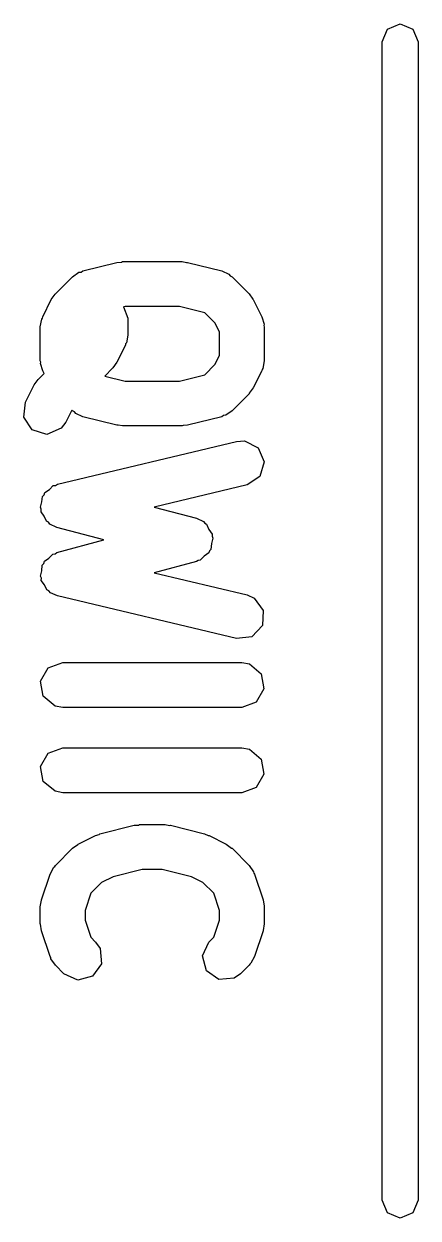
# Model space of a CAD drawing. Extents: x 83.3 to 116.6, y -116.7 to -83.3.
# Drawn here: x 83.294 to 84.615, y -95 to -91 of the extents above; entities that cross this region are included whole.
import ezdxf

# ---------------------------------------------------------------- set-up
doc = ezdxf.new("R2010")
doc.units = 0
doc.layers.add('BLACK', color=7, linetype='CONTINUOUS')

msp = doc.modelspace()

# ---------------------------------------------------------------- linework, layer by layer
at = {"layer": 'BLACK', "linetype": 'CONTINUOUS'}
for p, q in [((84.5126, -91.0176), (84.555, -91)), ((84.555, -91), (84.5974, -91.0176)), ((84.495, -91.06), (84.5126, -91.0176)), ((84.5974, -91.0176), (84.615, -91.06)), ((84.495, -94.94), (84.495, -91.06)), ((84.615, -91.06), (84.615, -94.94)), ((83.492, -91.8272), (83.6063, -91.7987)), ((83.6063, -91.7987), (83.6212, -91.7976)), ((83.6212, -91.7976), (83.6245, -91.7964)), ((83.6245, -91.7964), (83.8245, -91.7964)), ((83.8245, -91.7964), (83.8392, -91.799)), ((83.8392, -91.799), (83.8427, -91.7987)), ((83.8427, -91.7987), (83.957, -91.8272)), ((83.4572, -91.847), (83.4785, -91.832)), ((83.4785, -91.832), (83.4859, -91.8314)), ((83.4859, -91.8314), (83.492, -91.8272)), ((83.957, -91.8272), (83.9808, -91.8378)), ((83.9808, -91.8378), (83.9851, -91.8438)), ((83.4, -91.9041), (83.4572, -91.847)), ((83.9851, -91.8438), (83.9918, -91.847)), ((83.9918, -91.847), (84.049, -91.9041)), ((83.386, -91.9236), (83.3993, -91.9056)), ((83.3993, -91.9056), (83.4, -91.9041)), ((84.049, -91.9041), (84.0618, -91.9225)), ((83.3574, -91.9807), (83.386, -91.9236)), ((83.6337, -91.9464), (83.6285, -91.9477)), ((83.6285, -91.9477), (83.6424, -91.9857)), ((83.8153, -91.9464), (83.6337, -91.9464)), ((83.9004, -91.9677), (83.8153, -91.9464)), ((84.0618, -91.9225), (84.063, -91.9236)), ((84.063, -91.9236), (84.0916, -91.9807)), ((83.3495, -92.0143), (83.354, -91.9886)), ((83.354, -91.9886), (83.3569, -91.9852)), ((83.3569, -91.9852), (83.3574, -91.9807)), ((83.6424, -91.9857), (83.6424, -92.0429)), ((83.9343, -92.0016), (83.9004, -91.9677)), ((84.0916, -91.9807), (84.099, -92.0057)), ((83.3495, -92.1286), (83.3495, -92.0143)), ((83.9495, -92.032), (83.9343, -92.0016)), ((83.9495, -92.1109), (83.9495, -92.032)), ((84.099, -92.0057), (84.098, -92.0101)), ((84.098, -92.0101), (84.0995, -92.0143)), ((84.0995, -92.0143), (84.0995, -92.1286)), ((83.6344, -92.0764), (83.6059, -92.1335)), ((83.6349, -92.0719), (83.6344, -92.0764)), ((83.6378, -92.0685), (83.6349, -92.0719)), ((83.6424, -92.0429), (83.6378, -92.0685)), ((83.9343, -92.1413), (83.9495, -92.1109)), ((83.351, -92.1328), (83.3495, -92.1286)), ((83.35, -92.1371), (83.351, -92.1328)), ((83.3574, -92.1621), (83.35, -92.1371)), ((83.5918, -92.153), (83.5655, -92.1794)), ((83.5925, -92.1516), (83.5918, -92.153)), ((83.6059, -92.1335), (83.5925, -92.1516)), ((83.9004, -92.1751), (83.9343, -92.1413)), ((84.0921, -92.1577), (84.0916, -92.1621)), ((84.095, -92.1542), (84.0921, -92.1577)), ((84.0995, -92.1286), (84.095, -92.1542)), ((83.3288, -92.2093), (83.3422, -92.1913)), ((83.3422, -92.1913), (83.3429, -92.1898)), ((83.3429, -92.1898), (83.3618, -92.1709)), ((83.3618, -92.1709), (83.3574, -92.1621)), ((83.5655, -92.1794), (83.6337, -92.1964)), ((83.6337, -92.1964), (83.8153, -92.1964)), ((83.8153, -92.1964), (83.9004, -92.1751)), ((84.0916, -92.1621), (84.063, -92.2193)), ((83.3003, -92.2665), (83.3288, -92.2093)), ((84.049, -92.2387), (83.9918, -92.2959)), ((84.0496, -92.2373), (84.049, -92.2387)), ((84.063, -92.2193), (84.0496, -92.2373)), ((83.2944, -92.3174), (83.3003, -92.2665)), ((83.3227, -92.3602), (83.2944, -92.3174)), ((83.4546, -92.2933), (83.4344, -92.3335)), ((83.4572, -92.2959), (83.4546, -92.2933)), ((83.4639, -92.299), (83.4572, -92.2959)), ((83.4682, -92.305), (83.4639, -92.299)), ((83.492, -92.3156), (83.4682, -92.305)), ((83.6063, -92.3442), (83.492, -92.3156)), ((83.957, -92.3156), (83.8427, -92.3442)), ((83.9631, -92.3115), (83.957, -92.3156)), ((83.9705, -92.3108), (83.9631, -92.3115)), ((83.9918, -92.2959), (83.9705, -92.3108)), ((83.4189, -92.3545), (83.3718, -92.3749)), ((83.4344, -92.3335), (83.4189, -92.3545)), ((83.6098, -92.3438), (83.6063, -92.3442)), ((83.6245, -92.3464), (83.6098, -92.3438)), ((83.8245, -92.3464), (83.6245, -92.3464)), ((83.8278, -92.3452), (83.8245, -92.3464)), ((83.8427, -92.3442), (83.8278, -92.3452)), ((83.3718, -92.3749), (83.3227, -92.3602)), ((83.4071, -92.5413), (84.0071, -92.3985)), ((84.0071, -92.3985), (84.0331, -92.3969)), ((84.0331, -92.3969), (84.079, -92.4199)), ((84.079, -92.4199), (84.0994, -92.467)), ((84.0994, -92.467), (84.0847, -92.5162)), ((84.0847, -92.5162), (84.0419, -92.5444)), ((83.3643, -92.5696), (83.3797, -92.5594)), ((83.3797, -92.5594), (83.3927, -92.5463)), ((83.3927, -92.5463), (83.4006, -92.5457)), ((83.4006, -92.5457), (83.4071, -92.5413)), ((84.0419, -92.5444), (83.731, -92.6184)), ((83.3549, -92.601), (83.3565, -92.5827)), ((83.3565, -92.5827), (83.362, -92.5771)), ((83.362, -92.5771), (83.3643, -92.5696)), ((83.3496, -92.6187), (83.3549, -92.601)), ((83.3527, -92.6259), (83.3496, -92.6187)), ((83.3521, -92.6338), (83.3527, -92.6259)), ((83.3627, -92.6489), (83.3521, -92.6338)), ((83.731, -92.6184), (83.8724, -92.6561)), ((83.37, -92.6658), (83.3627, -92.6489)), ((83.377, -92.6693), (83.37, -92.6658)), ((83.3815, -92.6758), (83.377, -92.6693)), ((83.4052, -92.6868), (83.3815, -92.6758)), ((83.8724, -92.6561), (83.896, -92.6671)), ((83.896, -92.6671), (83.9, -92.6727)), ((83.9, -92.6727), (83.9062, -92.6756)), ((83.9062, -92.6756), (83.9143, -92.6932)), ((83.562, -92.7286), (83.4052, -92.6868)), ((83.9143, -92.6932), (83.9255, -92.7091)), ((83.9255, -92.7091), (83.9249, -92.7159)), ((83.9249, -92.7159), (83.9278, -92.7221)), ((83.4052, -92.7704), (83.562, -92.7286)), ((83.9227, -92.7409), (83.9211, -92.7602)), ((83.9278, -92.7221), (83.9227, -92.7409)), ((83.3611, -92.8074), (83.3631, -92.7998)), ((83.3631, -92.7998), (83.3782, -92.7892)), ((83.3782, -92.7892), (83.3909, -92.7758)), ((83.3909, -92.7758), (83.3987, -92.7749)), ((83.3987, -92.7749), (83.4052, -92.7704)), ((83.878, -92.7971), (83.8724, -92.801)), ((83.8848, -92.7965), (83.878, -92.7971)), ((83.8985, -92.7828), (83.8848, -92.7965)), ((83.9145, -92.7717), (83.8985, -92.7828)), ((83.9162, -92.765), (83.9145, -92.7717)), ((83.9211, -92.7602), (83.9162, -92.765)), ((83.3498, -92.8493), (83.3546, -92.8315)), ((83.3546, -92.8315), (83.3557, -92.8131)), ((83.3557, -92.8131), (83.3611, -92.8074)), ((83.8724, -92.801), (83.731, -92.8387)), ((83.731, -92.8387), (84.0419, -92.9128)), ((83.3531, -92.8564), (83.3498, -92.8493)), ((83.3526, -92.8643), (83.3531, -92.8564)), ((83.3636, -92.8791), (83.3526, -92.8643)), ((83.3714, -92.8958), (83.3636, -92.8791)), ((83.3785, -92.8992), (83.3714, -92.8958)), ((83.3832, -92.9055), (83.3785, -92.8992)), ((83.4071, -92.9158), (83.3832, -92.9055)), ((84.0071, -93.0587), (83.4071, -92.9158)), ((84.0419, -92.9128), (84.0658, -92.9231)), ((84.0658, -92.9231), (84.0964, -92.9643)), ((84.0964, -92.9643), (84.0933, -93.0155)), ((84.0933, -93.0155), (84.0581, -93.0528)), ((84.0581, -93.0528), (84.0071, -93.0587)), ((83.3506, -93.2013), (83.3763, -93.1568)), ((83.3763, -93.1568), (83.4245, -93.1393)), ((83.4245, -93.1393), (84.0245, -93.1393)), ((84.0245, -93.1393), (84.0501, -93.1438)), ((84.0501, -93.1438), (84.0894, -93.1768)), ((84.0894, -93.1768), (84.0984, -93.2273)), ((83.3595, -93.2518), (83.3506, -93.2013)), ((84.0984, -93.2273), (84.0727, -93.2717)), ((83.3988, -93.2848), (83.3595, -93.2518)), ((84.0727, -93.2717), (84.0245, -93.2893)), ((83.4245, -93.2893), (83.3988, -93.2848)), ((84.0245, -93.2893), (83.4245, -93.2893)), ((83.3763, -93.4425), (83.4245, -93.425)), ((83.4245, -93.425), (84.0245, -93.425)), ((84.0245, -93.425), (84.0501, -93.4295)), ((84.0501, -93.4295), (84.0894, -93.4625)), ((83.3506, -93.487), (83.3763, -93.4425)), ((84.0894, -93.4625), (84.0984, -93.513)), ((83.3595, -93.5375), (83.3506, -93.487)), ((84.0984, -93.513), (84.0727, -93.5575)), ((83.3988, -93.5705), (83.3595, -93.5375)), ((84.0727, -93.5575), (84.0245, -93.575)), ((83.4245, -93.575), (83.3988, -93.5705)), ((84.0245, -93.575), (83.4245, -93.575)), ((83.4767, -93.7472), (83.5338, -93.7186)), ((83.5338, -93.7186), (83.5462, -93.7149)), ((83.5462, -93.7149), (83.5492, -93.713)), ((83.5492, -93.713), (83.6634, -93.6844)), ((83.6634, -93.6844), (83.6784, -93.6833)), ((83.6784, -93.6833), (83.6816, -93.6821)), ((83.6816, -93.6821), (83.7674, -93.6821)), ((83.7674, -93.6821), (83.7821, -93.6847)), ((83.7821, -93.6847), (83.7855, -93.6844)), ((83.7855, -93.6844), (83.8998, -93.713)), ((83.8998, -93.713), (83.9116, -93.7182)), ((83.9116, -93.7182), (83.9152, -93.7186)), ((83.9152, -93.7186), (83.9723, -93.7472)), ((83.4572, -93.7613), (83.4755, -93.7484)), ((83.4755, -93.7484), (83.4767, -93.7472)), ((83.9723, -93.7472), (83.9903, -93.7606)), ((83.4, -93.8184), (83.4572, -93.7613)), ((83.9903, -93.7606), (83.9918, -93.7613)), ((83.9918, -93.7613), (84.049, -93.8184)), ((83.3819, -93.8477), (83.3943, -93.8248)), ((83.3943, -93.8248), (83.3981, -93.8225)), ((83.3981, -93.8225), (83.4, -93.8184)), ((83.6909, -93.8321), (83.5935, -93.8565)), ((83.7581, -93.8321), (83.6909, -93.8321)), ((83.8555, -93.8565), (83.7581, -93.8321)), ((84.049, -93.8184), (84.0639, -93.8397)), ((84.0639, -93.8397), (84.0643, -93.8442)), ((83.3533, -93.9334), (83.3819, -93.8477)), ((83.5546, -93.8759), (83.5186, -93.9119)), ((83.5935, -93.8565), (83.5546, -93.8759)), ((83.8944, -93.8759), (83.8555, -93.8565)), ((83.9304, -93.9119), (83.8944, -93.8759)), ((84.0643, -93.8442), (84.0671, -93.8477)), ((84.0671, -93.8477), (84.0956, -93.9334)), ((83.5186, -93.9119), (83.4995, -93.9693)), ((83.9495, -93.9693), (83.9304, -93.9119)), ((83.3495, -93.9571), (83.3534, -93.9351)), ((83.3495, -94.0143), (83.3495, -93.9571)), ((83.3534, -93.9351), (83.3533, -93.9334)), ((84.0956, -93.9334), (84.0989, -93.9556)), ((84.0989, -93.9556), (84.0995, -93.9571)), ((84.0995, -93.9571), (84.0995, -94.0143)), ((83.4995, -93.9693), (83.4995, -94.0021)), ((83.9495, -94.0021), (83.9495, -93.9693)), ((83.3501, -94.0158), (83.3495, -94.0143)), ((83.3533, -94.038), (83.3501, -94.0158)), ((83.3819, -94.1237), (83.3533, -94.038)), ((83.4995, -94.0021), (83.5186, -94.0595)), ((83.9304, -94.0595), (83.9495, -94.0021)), ((84.0956, -94.038), (84.0671, -94.1237)), ((84.0995, -94.0143), (84.0956, -94.0364)), ((84.0956, -94.0364), (84.0956, -94.038)), ((83.5186, -94.0595), (83.5347, -94.0755)), ((83.5347, -94.0755), (83.5496, -94.0969)), ((83.8926, -94.122), (83.9143, -94.0755)), ((83.9143, -94.0755), (83.9304, -94.0595)), ((83.5496, -94.0969), (83.5541, -94.148)), ((83.3847, -94.1272), (83.3819, -94.1237)), ((83.3851, -94.1317), (83.3847, -94.1272)), ((83.4, -94.153), (83.3851, -94.1317)), ((83.4286, -94.1816), (83.4, -94.153)), ((83.5541, -94.148), (83.5247, -94.19)), ((83.9059, -94.1716), (83.8926, -94.122)), ((84.049, -94.153), (84.0204, -94.1816)), ((84.0508, -94.149), (84.049, -94.153)), ((84.0547, -94.1466), (84.0508, -94.149)), ((84.0671, -94.1237), (84.0547, -94.1466)), ((83.4751, -94.2033), (83.4286, -94.1816)), ((83.5247, -94.19), (83.4751, -94.2033)), ((83.9479, -94.201), (83.9059, -94.1716)), ((83.999, -94.1965), (83.9479, -94.201)), ((84.0204, -94.1816), (83.999, -94.1965)), ((84.5126, -94.9824), (84.495, -94.94)), ((84.615, -94.94), (84.5974, -94.9824)), ((84.555, -95), (84.5126, -94.9824)), ((84.5974, -94.9824), (84.555, -95))]:
    msp.add_line(p, q, dxfattribs=at)

doc.saveas('drawing.dxf')
